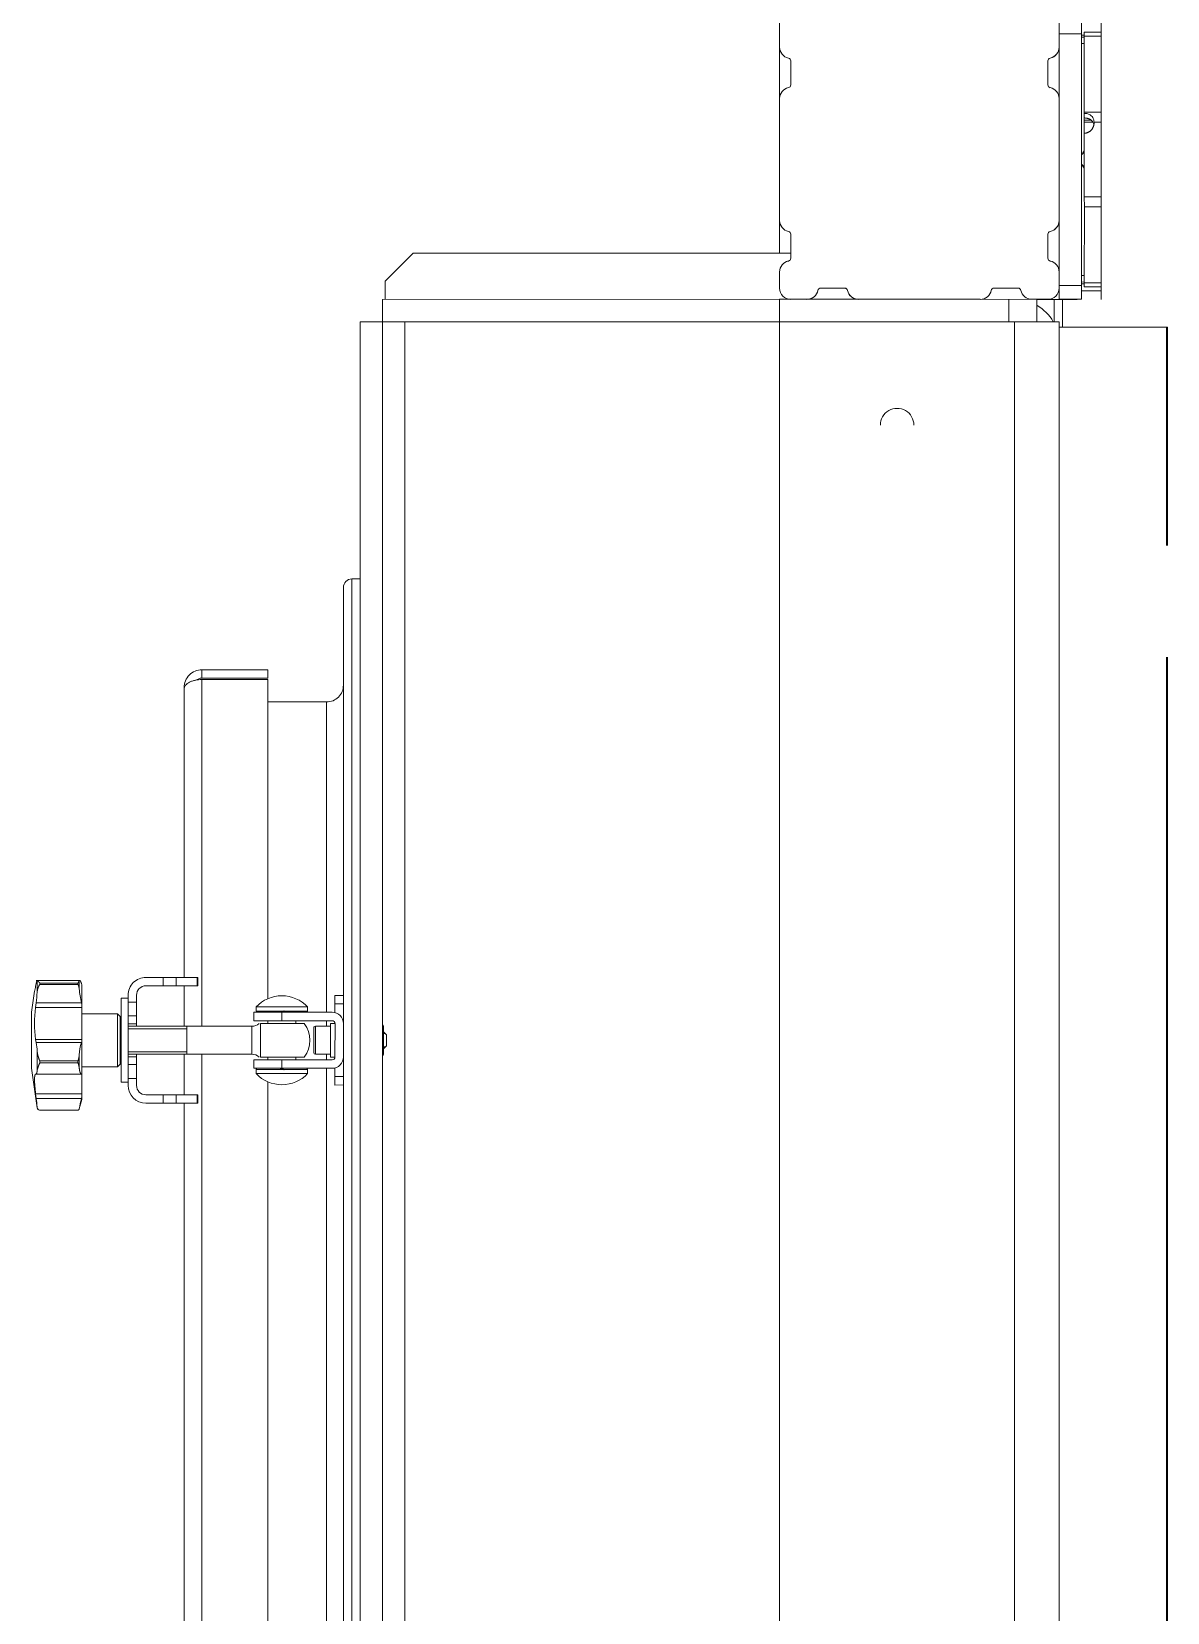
# Model space of a CAD drawing. Header units: millimetres. Extents: x 2179 to 48742, y 3478 to 161002.
# Drawn here: x 32989 to 33395, y 143639 to 144204 of the extents above; entities that cross this region are included whole.
import ezdxf

# ---------------------------------------------------------------- set-up
doc = ezdxf.new("R2010")
doc.units = ezdxf.units.MM
doc.layers.add('0-1', color=7, linetype='Continuous', lineweight=9)
doc.layers.add('2966-1_navrh dispozice stroju-HK_02_dwg-1', color=7, linetype='Continuous', lineweight=9, true_color=0x919191)

# ---------------------------------------------------------------- blocks, each defined once
blk = doc.blocks.new('2966-1_navrh dispozice stroju-HK_02_dwg-876232-1NP _ stroje')
at = {"layer": '0-1'}
for p, q in [((-62789.99, 57571.51), (-62789.47, 57572.36)), ((-62788.87, 57572), (-62789.39, 57571.15)), ((-62787.42, 57569.96), (-62786.9, 57570.82)), ((-62760.97, 57559.31), (-62759.69, 57561.46)), ((-62788.3, 57556.49), (-62780.91, 57552.05)), ((-62763.4, 57556.69), (-62762.78, 57556.32)), ((-62713.52, 57526.71), (-62736.79, 57540.7)), ((-62716.28, 57527.2), (-62715.77, 57528.06)), ((-62711.56, 57524.36), (-62707.95, 57530.36)), ((-62735.16, 57524.55), (-62727.77, 57520.1)), ((-62714.31, 57526.02), (-62713.79, 57526.87)), ((-62713.19, 57526.51), (-62713.71, 57525.66)), ((-62713.11, 57515.96), (-62713.12, 57515.97)), ((-62724.11, 57505.44), (-62728.56, 57498.05)), ((-62715.53, 57496.42), (-62722.39, 57500.54)), ((-61861.95, 57049.17), (-62583.61, 57482.96)), ((-62583.47, 57483.2), (-61861.81, 57049.41)), ((-62828.3, 57473.2), (-62835.69, 57477.64)), ((-62756.06, 57452.3), (-62760.5, 57444.91)), ((-62775.17, 57441.25), (-62782.56, 57445.7)), ((-62768.07, 57432.32), (-62773.03, 57435.3)), ((-62826.86, 57311.22), (-61143.56, 56299.38)), ((-62757.75, 57247.61), (-61960.68, 56768.48)), ((-62666.53, 57122.77), (-62755.34, 57176.15)), ((-62612.19, 57174.13), (-62612.56, 57173.51)), ((-62608.1, 57171.67), (-62608.47, 57171.06)), ((-62628.51, 57161.75), (-62637.79, 57146.32)), ((-62625.94, 57160.21), (-62635.22, 57144.78)), ((-62625.26, 57157.46), (-62626.97, 57158.49)), ((-62631.78, 57148.55), (-62632.64, 57149.06)), ((-62619.57, 57148.68), (-62627.11, 57153.21)), ((-62613.94, 57152.99), (-62623.22, 57137.57)), ((-62611.37, 57151.45), (-62620.65, 57136.02)), ((-62614.97, 57151.28), (-62616.69, 57152.31)), ((-62115.3, 56850.92), (-62612.4, 57149.73)), ((-62620.64, 57141.85), (-62621.5, 57142.37)), ((-62130.3, 56835.43), (-62619.04, 57129.22)), ((-62651.53, 57113.75), (-62663.96, 57121.22)), ((-62665.4, 57118.84), (-62667.81, 57114.82)), ((-62661.05, 57096.14), (-62650.23, 57114.13)), ((-62654.06, 57091.93), (-62643.24, 57109.93)), ((-62630.54, 57101.13), (-62642.96, 57108.6)), ((-62639.68, 57114.07), (-62134, 56810.1)), ((-62667.7, 57103.63), (-62669.82, 57104.91)), ((-62669.24, 57101.06), (-62671.37, 57102.34)), ((-62648.91, 57088.84), (-62666.2, 57099.23)), ((-62152.29, 56813.65), (-62627.96, 57099.58)), ((-62665.7, 57096.01), (-62665.85, 57095.76)), ((-62650.94, 57093.56), (-62652.49, 57090.99)), ((-62629.4, 57097.2), (-62631.81, 57093.19)), ((-62684.85, 57090.22), (-62692.88, 57076.85)), ((-62684.78, 57090.02), (-62682.31, 57088.53)), ((-62652.14, 57087.51), (-62651.98, 57087.77)), ((-62643.74, 57085.73), (-62645.86, 57087.01)), ((-62657.91, 57075), (-62651.37, 57085.88)), ((-62692.67, 57077.21), (-62689.04, 57075.03)), ((-62691.9, 57076.34), (-62691.16, 57075.66)), ((-62662.07, 57076.36), (-62658.06, 57073.95)), ((-62670.92, 57064.13), (-62665.05, 57060.6)), ((-62645.38, 57065.77), (-62652.37, 57054.14))]:
    blk.add_line(p, q, dxfattribs=at)
at = {"layer": '0-1', "flags": 128}
for points in [[(-62794.7, 57574.34), (-62791.1, 57580.34), (-62787.67, 57578.28), (-62782.7, 57575.29), (-62779.34, 57573.27), (-62778.5, 57572.77), (-62771.13, 57568.34), (-62770.29, 57567.83), (-62766.93, 57565.81), (-62729.56, 57543.35), (-62726.2, 57541.33), (-62725.36, 57540.83), (-62717.99, 57536.39), (-62717.15, 57535.89), (-62713.79, 57533.87), (-62708.82, 57530.88), (-62705.39, 57528.82)], [(-62789.15, 57572.17), (-62790.33, 57572.88), (-62787.24, 57578.02)], [(-62713.28, 57525.4), (-62709, 57522.82), (-62713.12, 57515.97), (-62716.55, 57518.03), (-62721.52, 57521.01), (-62737.3, 57530.5), (-62774.66, 57552.96), (-62790.43, 57562.44), (-62795.4, 57565.42), (-62798.83, 57567.48), (-62794.7, 57574.34), (-62790.42, 57571.77)], [(-62762.79, 57563.32), (-62765.88, 57558.18), (-62789.15, 57572.17), (-62786.06, 57577.31)], [(-62794.54, 57564.91), (-62790.42, 57571.77), (-62713.28, 57525.4), (-62717.4, 57518.54)], [(-62765.88, 57558.18), (-62765.5, 57557.95), (-62764.08, 57557.1), (-62763.4, 57556.69), (-62762.11, 57558.83)], [(-62739.89, 57542.56), (-62759.41, 57554.29), (-62762.78, 57556.32), (-62761.19, 57558.96)], [(-62733.7, 57545.84), (-62736.79, 57540.7), (-62739.89, 57542.56), (-62736.8, 57547.7)], [(-62684.75, 57543.75), (-62684.6, 57543.99), (-62617.75, 57503.81)], [(-62704.55, 57510.81), (-62684.75, 57543.75), (-62617.89, 57503.57)], [(-62709.25, 57531.14), (-62712.34, 57526), (-62713.52, 57526.71), (-62710.43, 57531.85)], [(-62709.82, 57521.43), (-62712.49, 57516.99), (-62703.93, 57511.84)], [(-62712.49, 57516.99), (-62714.06, 57514.38), (-62707.21, 57510.26)], [(-62715.18, 57512.54), (-62718.17, 57507.57), (-62722.39, 57500.54), (-62727.65, 57491.8), (-62750.11, 57454.43), (-62759.59, 57438.66), (-62762.58, 57433.69), (-62764.64, 57430.26), (-62757.78, 57426.14), (-62830.94, 57304.43), (-62835.06, 57297.58), (-61151.77, 56285.74), (-61147.64, 56292.59), (-61074.49, 56414.3)], [(-62714.46, 57498.2), (-61031.17, 56486.36), (-61074.49, 56414.3), (-62757.78, 57426.14), (-62714.46, 57498.2), (-62706.26, 57511.84), (-61022.97, 56500)], [(-62714.06, 57514.38), (-62717.24, 57509.11), (-62710.38, 57504.99)], [(-62850.34, 57481.78), (-62846.92, 57479.72), (-62841.95, 57476.73), (-62826.17, 57467.25)], [(-62826.17, 57467.24), (-62788.81, 57444.79), (-62778.78, 57438.76)], [(-62776.72, 57442.19), (-62846.27, 57326.48), (-62842.85, 57312.76), (-62837.28, 57309.41)], [(-62764.64, 57430.26), (-62837.79, 57308.55), (-62830.94, 57304.43), (-61147.64, 56292.59), (-61140.79, 56288.47)], [(-61972.05, 56771.81), (-61964.79, 56767.45), (-62756.73, 57243.49), (-62749.47, 57239.13)], [(-62629.54, 57160.04), (-62724.68, 57217.22), (-62735.5, 57199.23), (-62724.68, 57217.22)], [(-62644.54, 57144.55), (-62742.36, 57203.35), (-62754.52, 57183.1), (-62648.25, 57119.22)], [(-62605.94, 57169.18), (-62606.23, 57169.71), (-62606.8, 57170.05), (-62610.52, 57172.28), (-62614.23, 57174.52), (-62614.8, 57174.86), (-62615.4, 57174.87)], [(-62607.89, 57170.82), (-62613.03, 57173.92), (-62613.09, 57173.83)], [(-62613.03, 57173.92), (-62611.66, 57174.26), (-62608.23, 57172.2), (-62607.89, 57170.82)], [(-62630.57, 57164.15), (-62633.14, 57165.7), (-62631.6, 57168.27)], [(-62629.02, 57166.73), (-62630.57, 57164.15), (-62627.89, 57162.54)], [(-62615.97, 57153.51), (-62618.75, 57148.88), (-62627.32, 57154.03), (-62624.54, 57158.66)], [(-62619.95, 57144.94), (-62628.02, 57131.52), (-62638.31, 57137.7), (-62630.24, 57151.12)], [(-62610.97, 57152.37), (-62608.29, 57150.76), (-62606.74, 57153.33)], [(-62604.17, 57151.79), (-62605.71, 57149.21), (-62608.29, 57150.76)], [(-62653.27, 57091.46), (-62642.45, 57109.46), (-62651.02, 57114.61), (-62642.45, 57109.46), (-62630.46, 57129.41), (-62639.03, 57134.56), (-62651.02, 57114.61), (-62661.84, 57096.61)], [(-62673.55, 57111.09), (-62670.38, 57116.37), (-62667.97, 57120.38), (-62664.12, 57126.78), (-62663.96, 57127.05), (-62661.39, 57125.51), (-62661.55, 57125.23)], [(-62667.97, 57120.38), (-62665.4, 57118.84), (-62661.55, 57125.23), (-62664.12, 57126.78)], [(-62670.98, 57109.55), (-62667.81, 57114.82), (-62670.38, 57116.37)], [(-62663.48, 57101.09), (-62667.7, 57103.63), (-62669.24, 57101.06), (-62665.02, 57098.52), (-62663.48, 57101.09), (-62661.07, 57099.65)], [(-62634.38, 57094.73), (-62631.97, 57098.74), (-62629.4, 57097.2), (-62625.55, 57103.6), (-62628.12, 57105.14), (-62631.97, 57098.74)], [(-62628.12, 57105.14), (-62627.96, 57105.41), (-62625.39, 57103.87), (-62625.55, 57103.6)], [(-62644.7, 57086.31), (-62645.98, 57084.16), (-62671.7, 57099.62), (-62670.41, 57101.76)], [(-62662.62, 57097.08), (-62661.07, 57099.65), (-62660.29, 57099.18)], [(-62674.2, 57084.79), (-62667.65, 57095.67), (-62666.28, 57096.01), (-62651.71, 57087.25), (-62651.37, 57085.88), (-62667.65, 57095.67)], [(-62651.72, 57094.03), (-62650.94, 57093.56), (-62648.54, 57092.12)], [(-62642.19, 57088.3), (-62644.32, 57089.58), (-62645.86, 57087.01), (-62650.08, 57089.54), (-62648.54, 57092.12), (-62644.32, 57089.58)], [(-62634.98, 57087.91), (-62631.81, 57093.19), (-62634.38, 57094.73), (-62637.55, 57089.46)], [(-62676.1, 57085.93), (-62684.63, 57071.74), (-62685.97, 57072.77), (-62677.63, 57086.64), (-62676.87, 57086.39)], [(-62683.57, 57090.21), (-62683.08, 57090.13), (-62681.46, 57089.15)], [(-62679.67, 57088.08), (-62676.87, 57086.39), (-62676.1, 57085.93), (-62666.25, 57080.01), (-62665.76, 57079.72), (-62661.96, 57077.43)], [(-62665.76, 57079.72), (-62665.43, 57079.31), (-62673.76, 57065.44), (-62674.78, 57065.82), (-62666.25, 57080.01)], [(-62659.07, 57075.69), (-62655.71, 57073.68), (-62655.69, 57073.66), (-62649.6, 57070), (-62648.85, 57069.55), (-62648.12, 57069.11)], [(-62653.85, 57053.87), (-62653.61, 57053.73), (-62666.76, 57059.31), (-62683.9, 57069.62), (-62689.82, 57074.42)], [(-62648.85, 57069.55), (-62648.28, 57069), (-62656.62, 57055.13), (-62658.13, 57055.81), (-62649.6, 57070)], [(-62647.89, 57068.9), (-62645.55, 57066.43), (-62645.44, 57066.37)]]:
    blk.add_lwpolyline(points, dxfattribs=at)
for points in [[(-62756.21, 57250.18), (-62757.75, 57247.61)], [(-62757.52, 57184.91), (-62754.95, 57183.36), (-62742.78, 57203.6), (-62745.36, 57205.15)], [(-62625.39, 57159.18), (-62624.57, 57160.55), (-62614.29, 57154.37), (-62615.11, 57152.99)], [(-62642.89, 57138.63), (-62633.39, 57154.44), (-62634.69, 57155.22), (-62644.19, 57139.42)], [(-62640.37, 57136.21), (-62635.22, 57144.78), (-62637.79, 57146.32), (-62642.94, 57137.75)], [(-62615.55, 57143.71), (-62625.05, 57127.91), (-62623.74, 57127.12), (-62614.24, 57142.93)], [(-62636.94, 57139.98), (-62637.79, 57140.49)], [(-62625.8, 57127.45), (-62628.37, 57129), (-62623.22, 57137.57), (-62620.65, 57136.02)], [(-62625.79, 57133.28), (-62626.65, 57133.8)], [(-62690.92, 57077.31), (-62683.93, 57088.94), (-62684.34, 57089.19), (-62691.33, 57077.56)], [(-62666.84, 57062.84), (-62659.85, 57074.47), (-62660.52, 57074.86), (-62667.5, 57063.24)], [(-62664.16, 57059.66), (-62655.71, 57073.68), (-62655.69, 57073.66), (-62664.22, 57059.47)]]:
    blk.add_lwpolyline(points, close=True, dxfattribs=at)
at = {"layer": '0-1'}
for centre, radius, start, end in [((-62792.49, 57559.01), 4, 340.5266, 58.9896), ((-62792.5, 57559.01), 4, 340.5266, 58.9896), ((-62787.78, 57557.35), 1, 160.5266, 238.9896), ((-62761.38, 57556.9), 2.07, 84.7538, 110.7034), ((-62780.39, 57552.9), 1, 238.9896, 317.4527), ((-62776.71, 57549.52), 4, 58.9896, 137.4527), ((-62748.76, 57553.72), 6, 205.4323, 218.141), ((-62750.56, 57550.72), 3, 178.9896, 205.4323), ((-62750.56, 57550.72), 3, 272.547, 298.9896), ((-62748.76, 57553.72), 6, 259.8383, 272.547), ((-62739.36, 57527.07), 4, 340.5266, 58.9896), ((-62739.35, 57527.07), 4, 340.5266, 58.9896), ((-62734.64, 57525.4), 1, 160.5266, 238.9896), ((-62734.63, 57525.4), 1, 160.5266, 238.9896), ((-62723.57, 57517.58), 4, 58.9896, 137.4527), ((-62715.29, 57524.72), 6.38, 325.6693, 328.9896), ((-62727.26, 57520.97), 1, 238.9896, 317.4527), ((-62727.25, 57520.96), 1, 238.9896, 317.4527), ((-62718.61, 57514.6), 4, 328.9896, 58.9896), ((-62707.67, 57494.12), 15.92, 88.8235, 119.1557), ((-62723.26, 57504.91), 1, 70.5266, 148.9896), ((-62723.26, 57504.92), 1, 70.5266, 148.9896), ((-62721.59, 57509.63), 4, 250.5266, 260.1196), ((-62721.59, 57509.64), 4, 250.5266, 328.9896), ((-62727.7, 57497.53), 1, 148.9896, 227.4527), ((-62731.07, 57493.86), 4, 328.9896, 47.4527), ((-62731.08, 57493.85), 4, 328.9896, 47.4527), ((-62839.89, 57480.16), 4, 238.9896, 317.4527), ((-62839.88, 57480.16), 4, 238.9896, 317.4527), ((-62836.21, 57476.78), 1, 58.9896, 137.4527), ((-62836.2, 57476.78), 1, 58.9896, 137.4527), ((-62828.82, 57472.34), 1, 340.5266, 58.9896), ((-62824.11, 57470.67), 4, 160.5266, 238.9896), ((-62753.53, 57456.5), 4, 250.5266, 328.9896), ((-62753.54, 57456.49), 4, 250.5266, 328.9896), ((-62755.2, 57451.78), 1, 70.5266, 148.9896), ((-62755.2, 57451.77), 1, 70.5266, 148.9896), ((-62704.41, 57443.11), 6, 58.9896, 238.9896), ((-62786.75, 57448.22), 4, 238.9896, 317.4527), ((-62786.75, 57448.21), 4, 238.9896, 317.4527), ((-62783.07, 57444.84), 1, 58.9896, 137.4527), ((-62783.06, 57444.83), 1, 58.9896, 137.4527), ((-62759.64, 57444.39), 1, 148.9896, 227.4527), ((-62763.02, 57440.71), 4, 328.9896, 47.4527), ((-62763.02, 57440.72), 4, 328.9896, 47.4527), ((-62775.69, 57440.4), 1, 340.5266, 58.9896), ((-62775.68, 57440.4), 1, 340.5266, 58.9896), ((-62770.98, 57438.74), 4, 160.5266, 238.9896), ((-62770.97, 57438.73), 4, 160.5266, 238.9896), ((-62766, 57435.75), 4, 238.9896, 328.9896), ((-62755.18, 57246.06), 3, 148.9896, 238.9896), ((-62755.18, 57246.06), 3, 148.9896, 238.9896), ((-62729.82, 57220.32), 6, 328.9896, 58.9896), ((-62729.82, 57220.32), 6, 328.9896, 58.9896), ((-62752.06, 57181.62), 6.38, 148.9896, 238.9896), ((-62752.06, 57181.62), 3.38, 148.9896, 187.7148), ((-62625.09, 57159.69), 4, 58.9896, 148.9896), ((-62625.09, 57159.69), 1, 58.9896, 148.9896), ((-62631.97, 57142.83), 12.69, 102.3976, 195.5817), ((-62633.6, 57154.09), 0.406, 328.9896, 58.9896), ((-62626.81, 57153.72), 0.6, 148.9896, 238.9896), ((-62614.8, 57153.51), 1, 328.9896, 58.9896), ((-62614.8, 57153.51), 4, 328.9896, 58.9896), ((-62629.22, 57141.17), 10, 22.1197, 95.8595), ((-62619.26, 57149.19), 0.6, 238.9896, 328.9896), ((-62615.76, 57143.37), 0.406, 58.9896, 148.9896), ((-62626.47, 57139.52), 12.69, 328.9896, 15.5817), ((-62642.68, 57138.98), 0.406, 238.9896, 328.9896), ((-62642.46, 57136.62), 4, 328.9896, 10.3836), ((-62627.03, 57127.34), 4, 107.5556, 148.9896), ((-62626.47, 57139.52), 12.69, 282.3976, 328.9896), ((-62624.84, 57128.26), 0.406, 148.9896, 238.9896), ((-62668.08, 57107.81), 6.38, 148.9896, 238.9896), ((-62668.08, 57107.81), 3.38, 148.9896, 238.9896), ((-62664.95, 57124.86), 40.27, 244.4697, 251.6537), ((-62676.66, 57095.11), 7.65, 231.1614, 246.8179), ((-62640.45, 57091.2), 6.38, 238.9896, 328.9896), ((-62640.45, 57091.2), 3.38, 238.9896, 328.9896), ((-62733.9, 57028.17), 63.89, 46.2915, 48.0131), ((-62731.54, 57013.85), 74.49, 52.2796, 55.2115), ((-62651.98, 57091.25), 17.98, 221.5981, 235.8772), ((-62649.67, 57094.6), 21.11, 234.4077, 243.5716), ((-62658.92, 57103.36), 40.76, 230.8798, 247.0994), ((-62550.91, 57169.73), 140.1, 225.9696, 227.5027), ((-62683.47, 57040.5), 26.76, 62.0118, 68.7276), ((-62645.8, 57066.02), 0.5, 328.9896, 43.9896), ((-62757.27, 56830), 246.6, 65.2036, 65.9112), ((-62653.22, 57054.65), 1, 246.9896, 328.9896)]:
    blk.add_arc(centre, radius, start, end, dxfattribs=at)
for points, knots in [([(-62760.97, 57559.31), (-62761.49, 57559.6), (-62762.37, 57559.85), (-62763.53, 57559.65), (-62764.59, 57559.13), (-62765.19, 57558.46), (-62765.5, 57557.95)], [0, 0, 0, 0, 0.335647, 0.49964, 0.66379, 1, 1, 1, 1]), ([(-62762.11, 57558.83), (-62762.24, 57558.78), (-62762.43, 57558.69), (-62762.67, 57558.55), (-62762.85, 57558.44), (-62763.01, 57558.31), (-62763.17, 57558.19), (-62763.31, 57558.05), (-62763.45, 57557.92), (-62763.58, 57557.77), (-62763.7, 57557.63), (-62763.88, 57557.41), (-62764, 57557.23), (-62764.08, 57557.1)], [0, 0, 0, 0, 0.155066, 0.235539, 0.314286, 0.391373, 0.466901, 0.541005, 0.61384, 0.685579, 0.756409, 0.826524, 1, 1, 1, 1]), ([(-62760.18, 57558.74), (-62760.35, 57558.8), (-62760.68, 57558.89), (-62761.02, 57558.94), (-62761.19, 57558.96)], [0, 0, 0, 0, 0.499966, 1, 1, 1, 1]), ([(-62759.41, 57554.29), (-62759.32, 57554.44), (-62759.2, 57554.68), (-62759.08, 57555.01), (-62759.02, 57555.27), (-62758.97, 57555.53), (-62758.94, 57555.79), (-62758.94, 57556.05), (-62758.95, 57556.31), (-62758.98, 57556.56), (-62759.03, 57556.81), (-62759.1, 57557.06), (-62759.19, 57557.3), (-62759.29, 57557.53), (-62759.4, 57557.76), (-62759.53, 57557.97), (-62759.67, 57558.18), (-62759.83, 57558.37), (-62759.99, 57558.56), (-62760.17, 57558.73), (-62760.35, 57558.89), (-62760.61, 57559.1), (-62760.83, 57559.23), (-62760.97, 57559.31)], [0, 0, 0, 0, 0.090046, 0.134992, 0.179847, 0.224582, 0.26917, 0.313587, 0.357812, 0.401826, 0.445615, 0.48917, 0.532485, 0.575561, 0.618403, 0.66102, 0.703428, 0.745645, 0.787694, 0.8296, 0.871393, 0.913102, 1, 1, 1, 1]), ([(-62755.34, 57176.15), (-62755.48, 57176.47), (-62755.85, 57176.99), (-62756.01, 57177.93), (-62756.02, 57178.89), (-62755.85, 57179.94), (-62755.43, 57181.39), (-62754.92, 57182.44), (-62754.52, 57183.1)], [0, 0, 0, 0, 0.140711, 0.253717, 0.384044, 0.529309, 0.684311, 1, 1, 1, 1]), ([(-62637.88, 57147.27), (-62637.87, 57147.27), (-62637.86, 57147.26), (-62637.85, 57147.24), (-62637.84, 57147.22), (-62637.83, 57147.2), (-62637.83, 57147.17), (-62637.83, 57147.15), (-62637.83, 57147.12), (-62637.83, 57147.09), (-62637.83, 57147.06), (-62637.84, 57147.02), (-62637.85, 57146.99), (-62637.86, 57146.95), (-62637.87, 57146.91), (-62637.88, 57146.87), (-62637.9, 57146.83), (-62637.91, 57146.78), (-62637.93, 57146.74), (-62637.95, 57146.7), (-62637.98, 57146.65), (-62638, 57146.6), (-62638.02, 57146.56), (-62638.05, 57146.51), (-62638.08, 57146.47), (-62638.11, 57146.42), (-62638.13, 57146.38), (-62638.16, 57146.34), (-62638.19, 57146.3), (-62638.22, 57146.26), (-62638.25, 57146.22), (-62638.28, 57146.19), (-62638.31, 57146.15), (-62638.34, 57146.12), (-62638.37, 57146.09), (-62638.4, 57146.06), (-62638.43, 57146.04), (-62638.46, 57146.02), (-62638.48, 57146), (-62638.51, 57145.99), (-62638.53, 57145.97), (-62638.56, 57145.96), (-62638.58, 57145.95), (-62638.6, 57145.95), (-62638.62, 57145.95), (-62638.64, 57145.95), (-62638.66, 57145.96), (-62638.67, 57145.96)], [0, 0, 0, 0, 0.020291, 0.030988, 0.042514, 0.05515, 0.069006, 0.084109, 0.100479, 0.118151, 0.137149, 0.157491, 0.179177, 0.202178, 0.226431, 0.25185, 0.278343, 0.305812, 0.334157, 0.36326, 0.392992, 0.423215, 0.453789, 0.484573, 0.515427, 0.546211, 0.576785, 0.607007, 0.63674, 0.665843, 0.694187, 0.721657, 0.74815, 0.773569, 0.797822, 0.820822, 0.842508, 0.86285, 0.881848, 0.899519, 0.91589, 0.930993, 0.944849, 0.957486, 0.969012, 0.97971, 1, 1, 1, 1]), ([(-62620.55, 57135.07), (-62620.56, 57135.08), (-62620.57, 57135.09), (-62620.59, 57135.11), (-62620.6, 57135.13), (-62620.6, 57135.15), (-62620.61, 57135.17), (-62620.61, 57135.2), (-62620.61, 57135.23), (-62620.61, 57135.26), (-62620.6, 57135.29), (-62620.6, 57135.32), (-62620.59, 57135.36), (-62620.58, 57135.4), (-62620.57, 57135.44), (-62620.55, 57135.48), (-62620.54, 57135.52), (-62620.52, 57135.56), (-62620.5, 57135.61), (-62620.48, 57135.65), (-62620.46, 57135.7), (-62620.43, 57135.74), (-62620.41, 57135.79), (-62620.38, 57135.83), (-62620.36, 57135.88), (-62620.33, 57135.92), (-62620.3, 57135.96), (-62620.27, 57136.01), (-62620.24, 57136.05), (-62620.21, 57136.09), (-62620.18, 57136.12), (-62620.15, 57136.16), (-62620.12, 57136.19), (-62620.09, 57136.23), (-62620.06, 57136.25), (-62620.03, 57136.28), (-62620.01, 57136.3), (-62619.98, 57136.33), (-62619.95, 57136.34), (-62619.93, 57136.36), (-62619.9, 57136.37), (-62619.88, 57136.38), (-62619.86, 57136.39), (-62619.83, 57136.4), (-62619.81, 57136.4), (-62619.79, 57136.39), (-62619.77, 57136.39), (-62619.76, 57136.38)], [0, 0, 0, 0, 0.020291, 0.030988, 0.042514, 0.05515, 0.069006, 0.084109, 0.100479, 0.118151, 0.137149, 0.157491, 0.179177, 0.202178, 0.226431, 0.25185, 0.278343, 0.305812, 0.334157, 0.36326, 0.392992, 0.423215, 0.453789, 0.484573, 0.515427, 0.546211, 0.576785, 0.607007, 0.63674, 0.665843, 0.694187, 0.721657, 0.74815, 0.773569, 0.797822, 0.820822, 0.842508, 0.86285, 0.881848, 0.899519, 0.91589, 0.930993, 0.944849, 0.957486, 0.969012, 0.97971, 1, 1, 1, 1]), ([(-62683.57, 57090.21), (-62683.6, 57090.22), (-62683.65, 57090.23), (-62683.72, 57090.24), (-62683.77, 57090.25), (-62683.82, 57090.25), (-62683.87, 57090.26), (-62683.92, 57090.27), (-62683.96, 57090.27), (-62684.01, 57090.28), (-62684.05, 57090.29), (-62684.09, 57090.29), (-62684.13, 57090.29), (-62684.17, 57090.3), (-62684.21, 57090.3), (-62684.25, 57090.31), (-62684.29, 57090.31), (-62684.33, 57090.31), (-62684.36, 57090.31), (-62684.39, 57090.31), (-62684.43, 57090.32), (-62684.46, 57090.32), (-62684.49, 57090.32), (-62684.52, 57090.32), (-62684.55, 57090.31), (-62684.57, 57090.31), (-62684.6, 57090.31), (-62684.62, 57090.31), (-62684.65, 57090.31), (-62684.67, 57090.3), (-62684.69, 57090.3), (-62684.71, 57090.29), (-62684.73, 57090.29), (-62684.75, 57090.29), (-62684.76, 57090.28), (-62684.78, 57090.27), (-62684.79, 57090.27), (-62684.8, 57090.26), (-62684.82, 57090.25), (-62684.83, 57090.24), (-62684.83, 57090.24), (-62684.84, 57090.23), (-62684.85, 57090.22), (-62684.85, 57090.21), (-62684.86, 57090.2), (-62684.86, 57090.19), (-62684.86, 57090.17), (-62684.86, 57090.16), (-62684.86, 57090.15), (-62684.85, 57090.14), (-62684.85, 57090.12), (-62684.84, 57090.11), (-62684.84, 57090.09), (-62684.83, 57090.08), (-62684.82, 57090.06), (-62684.81, 57090.04), (-62684.79, 57090.03), (-62684.78, 57090.02)], [0, 0, 0, 0, 0.06963, 0.103443, 0.136508, 0.168825, 0.200399, 0.231231, 0.261324, 0.29068, 0.319302, 0.347194, 0.374357, 0.400796, 0.426512, 0.451507, 0.475779, 0.499326, 0.522148, 0.544244, 0.565615, 0.58626, 0.606173, 0.625344, 0.643764, 0.661424, 0.678319, 0.694443, 0.709794, 0.724383, 0.738228, 0.75135, 0.763766, 0.775493, 0.786555, 0.796978, 0.806795, 0.816047, 0.824783, 0.83306, 0.840948, 0.848529, 0.855893, 0.863137, 0.87036, 0.877664, 0.88515, 0.892915, 0.901046, 0.909621, 0.918704, 0.928352, 0.938612, 0.949522, 0.961117, 0.973422, 1, 1, 1, 1]), ([(-62684.78, 57090.02), (-62684.77, 57090), (-62684.76, 57089.98), (-62684.74, 57089.96), (-62684.72, 57089.93), (-62684.71, 57089.91), (-62684.69, 57089.88), (-62684.67, 57089.85), (-62684.65, 57089.82), (-62684.64, 57089.79), (-62684.62, 57089.76), (-62684.6, 57089.72), (-62684.58, 57089.69), (-62684.55, 57089.65), (-62684.53, 57089.61), (-62684.51, 57089.57), (-62684.48, 57089.53), (-62684.46, 57089.49), (-62684.44, 57089.45), (-62684.41, 57089.41), (-62684.39, 57089.36), (-62684.35, 57089.29), (-62684.32, 57089.23), (-62684.34, 57089.19)], [0, 0, 0, 0, 0.051485, 0.079634, 0.109567, 0.141259, 0.174681, 0.209802, 0.246586, 0.284999, 0.325003, 0.366561, 0.409632, 0.454186, 0.500208, 0.547693, 0.596639, 0.647044, 0.69894, 0.752423, 0.807702, 0.865853, 1, 1, 1, 1]), ([(-62683.93, 57088.94), (-62683.91, 57088.96), (-62683.87, 57088.97), (-62683.82, 57088.97), (-62683.79, 57088.97), (-62683.75, 57088.97), (-62683.72, 57088.96), (-62683.69, 57088.96), (-62683.65, 57088.95), (-62683.62, 57088.95), (-62683.58, 57088.94), (-62683.55, 57088.94), (-62683.51, 57088.93), (-62683.48, 57088.92), (-62683.44, 57088.91), (-62683.41, 57088.91), (-62683.37, 57088.9), (-62683.34, 57088.89), (-62683.3, 57088.88), (-62683.27, 57088.87), (-62683.23, 57088.86), (-62683.2, 57088.85), (-62683.16, 57088.84), (-62683.12, 57088.83), (-62683.09, 57088.82), (-62683.05, 57088.81), (-62683.02, 57088.8), (-62682.98, 57088.79), (-62682.94, 57088.78), (-62682.91, 57088.77), (-62682.87, 57088.76), (-62682.83, 57088.74), (-62682.8, 57088.73), (-62682.76, 57088.72), (-62682.72, 57088.7), (-62682.68, 57088.69), (-62682.65, 57088.68), (-62682.61, 57088.66), (-62682.57, 57088.65), (-62682.53, 57088.63), (-62682.5, 57088.61), (-62682.46, 57088.6), (-62682.42, 57088.58), (-62682.37, 57088.56), (-62682.33, 57088.54), (-62682.31, 57088.53)], [0, 0, 0, 0, 0.045999, 0.066756, 0.08712, 0.107383, 0.127634, 0.147923, 0.168283, 0.188732, 0.209285, 0.22995, 0.25073, 0.271624, 0.292628, 0.313741, 0.334963, 0.356294, 0.377733, 0.399279, 0.420933, 0.442692, 0.464557, 0.486528, 0.508609, 0.530801, 0.553106, 0.575525, 0.598058, 0.620706, 0.643471, 0.666355, 0.689357, 0.71248, 0.735726, 0.759096, 0.782591, 0.806214, 0.829967, 0.853851, 0.877869, 0.902024, 0.926316, 0.95075, 1, 1, 1, 1]), ([(-62691.33, 57077.56), (-62691.36, 57077.51), (-62691.44, 57077.49), (-62691.53, 57077.47), (-62691.59, 57077.46), (-62691.65, 57077.45), (-62691.71, 57077.45), (-62691.76, 57077.44), (-62691.82, 57077.43), (-62691.87, 57077.42), (-62691.92, 57077.42), (-62691.97, 57077.41), (-62692.02, 57077.4), (-62692.07, 57077.39), (-62692.11, 57077.38), (-62692.16, 57077.37), (-62692.2, 57077.36), (-62692.24, 57077.36), (-62692.28, 57077.35), (-62692.32, 57077.34), (-62692.35, 57077.33), (-62692.39, 57077.32), (-62692.42, 57077.31), (-62692.45, 57077.3), (-62692.48, 57077.29), (-62692.51, 57077.28), (-62692.53, 57077.27), (-62692.56, 57077.26), (-62692.58, 57077.26), (-62692.6, 57077.25), (-62692.61, 57077.24), (-62692.63, 57077.23), (-62692.64, 57077.23), (-62692.65, 57077.22), (-62692.66, 57077.21), (-62692.67, 57077.21)], [0, 0, 0, 0, 0.110856, 0.157797, 0.202373, 0.245393, 0.287115, 0.327647, 0.36707, 0.405453, 0.44284, 0.47924, 0.514632, 0.548995, 0.582307, 0.614546, 0.645691, 0.675719, 0.704608, 0.732332, 0.75887, 0.784204, 0.808317, 0.831191, 0.85281, 0.873156, 0.892213, 0.909963, 0.926372, 0.941394, 0.954972, 0.967053, 0.977582, 0.986513, 1, 1, 1, 1]), ([(-62692.67, 57077.21), (-62692.67, 57077.2), (-62692.67, 57077.2), (-62692.67, 57077.19), (-62692.67, 57077.19), (-62692.67, 57077.18), (-62692.67, 57077.17), (-62692.67, 57077.17), (-62692.67, 57077.16), (-62692.67, 57077.15), (-62692.66, 57077.14), (-62692.66, 57077.13), (-62692.65, 57077.12), (-62692.65, 57077.11), (-62692.64, 57077.1), (-62692.63, 57077.08), (-62692.62, 57077.07), (-62692.61, 57077.06), (-62692.6, 57077.04), (-62692.59, 57077.03), (-62692.58, 57077.01), (-62692.56, 57077), (-62692.55, 57076.98), (-62692.54, 57076.97), (-62692.52, 57076.95), (-62692.51, 57076.93), (-62692.49, 57076.91), (-62692.47, 57076.89), (-62692.45, 57076.87), (-62692.43, 57076.85), (-62692.41, 57076.83), (-62692.39, 57076.81), (-62692.37, 57076.79), (-62692.35, 57076.77), (-62692.33, 57076.75), (-62692.31, 57076.72), (-62692.28, 57076.7), (-62692.26, 57076.67), (-62692.23, 57076.65), (-62692.21, 57076.62), (-62692.18, 57076.6), (-62692.15, 57076.57), (-62692.12, 57076.54), (-62692.09, 57076.52), (-62692.06, 57076.49), (-62692.03, 57076.46), (-62692, 57076.43), (-62691.96, 57076.39), (-62691.93, 57076.36), (-62691.9, 57076.34)], [0, 0, 0, 0, 0.008682, 0.01327, 0.018198, 0.023577, 0.029497, 0.036022, 0.043203, 0.051078, 0.059676, 0.069018, 0.079125, 0.090015, 0.101702, 0.114191, 0.127483, 0.141574, 0.156461, 0.172141, 0.188607, 0.205855, 0.22388, 0.242674, 0.262232, 0.282551, 0.303634, 0.325481, 0.348095, 0.371477, 0.395628, 0.420548, 0.44624, 0.472703, 0.499938, 0.527946, 0.556727, 0.586295, 0.616661, 0.647829, 0.67979, 0.712524, 0.746016, 0.780247, 0.815201, 0.850861, 0.887209, 0.924227, 1, 1, 1, 1]), ([(-62689.04, 57075.03), (-62689.09, 57075.06), (-62689.16, 57075.11), (-62689.26, 57075.18), (-62689.33, 57075.24), (-62689.39, 57075.29), (-62689.46, 57075.35), (-62689.52, 57075.41), (-62689.59, 57075.46), (-62689.65, 57075.52), (-62689.71, 57075.58), (-62689.77, 57075.64), (-62689.83, 57075.7), (-62689.89, 57075.76), (-62689.95, 57075.82), (-62690, 57075.88), (-62690.06, 57075.94), (-62690.11, 57076), (-62690.16, 57076.06), (-62690.21, 57076.12), (-62690.26, 57076.18), (-62690.31, 57076.24), (-62690.36, 57076.3), (-62690.41, 57076.36), (-62690.45, 57076.42), (-62690.5, 57076.48), (-62690.54, 57076.55), (-62690.59, 57076.61), (-62690.63, 57076.67), (-62690.67, 57076.73), (-62690.71, 57076.79), (-62690.74, 57076.85), (-62690.78, 57076.91), (-62690.82, 57076.97), (-62690.85, 57077.03), (-62690.88, 57077.1), (-62690.92, 57077.19), (-62690.94, 57077.26), (-62690.92, 57077.31)], [0, 0, 0, 0, 0.059423, 0.088832, 0.118023, 0.147002, 0.175777, 0.204351, 0.232731, 0.26092, 0.288923, 0.316741, 0.344377, 0.371833, 0.39911, 0.426209, 0.45313, 0.479872, 0.506434, 0.532809, 0.558982, 0.584941, 0.610678, 0.636192, 0.661483, 0.686549, 0.71139, 0.736004, 0.760392, 0.784552, 0.808486, 0.832204, 0.855723, 0.879066, 0.902281, 0.92547, 0.948953, 1, 1, 1, 1]), ([(-62662.07, 57076.36), (-62662.03, 57076.34), (-62661.98, 57076.3), (-62661.91, 57076.25), (-62661.86, 57076.21), (-62661.81, 57076.17), (-62661.76, 57076.13), (-62661.71, 57076.09), (-62661.66, 57076.05), (-62661.61, 57076.01), (-62661.56, 57075.96), (-62661.51, 57075.92), (-62661.46, 57075.88), (-62661.42, 57075.84), (-62661.37, 57075.79), (-62661.32, 57075.75), (-62661.27, 57075.71), (-62661.23, 57075.66), (-62661.18, 57075.62), (-62661.13, 57075.58), (-62661.08, 57075.53), (-62661.04, 57075.49), (-62660.99, 57075.44), (-62660.95, 57075.4), (-62660.9, 57075.35), (-62660.86, 57075.31), (-62660.81, 57075.26), (-62660.77, 57075.22), (-62660.72, 57075.17), (-62660.68, 57075.12), (-62660.64, 57075.08), (-62660.6, 57075.03), (-62660.55, 57074.96), (-62660.5, 57074.91), (-62660.52, 57074.86)], [0, 0, 0, 0, 0.059122, 0.088674, 0.118222, 0.147768, 0.177312, 0.206855, 0.2364, 0.265945, 0.295492, 0.32504, 0.354591, 0.384143, 0.413696, 0.443251, 0.472805, 0.502356, 0.531893, 0.561407, 0.590893, 0.620347, 0.649768, 0.679153, 0.708501, 0.737809, 0.767076, 0.796297, 0.825469, 0.854592, 0.883669, 0.912727, 0.942652, 1, 1, 1, 1]), ([(-62659.85, 57074.47), (-62659.82, 57074.49), (-62659.76, 57074.49), (-62659.7, 57074.48), (-62659.64, 57074.47), (-62659.59, 57074.46), (-62659.54, 57074.44), (-62659.49, 57074.43), (-62659.44, 57074.42), (-62659.39, 57074.41), (-62659.34, 57074.39), (-62659.29, 57074.38), (-62659.25, 57074.37), (-62659.2, 57074.35), (-62659.15, 57074.34), (-62659.1, 57074.32), (-62659.05, 57074.31), (-62659.01, 57074.3), (-62658.96, 57074.28), (-62658.91, 57074.27), (-62658.87, 57074.25), (-62658.82, 57074.24), (-62658.78, 57074.22), (-62658.73, 57074.21), (-62658.69, 57074.2), (-62658.64, 57074.18), (-62658.6, 57074.17), (-62658.55, 57074.15), (-62658.51, 57074.14), (-62658.47, 57074.12), (-62658.43, 57074.1), (-62658.38, 57074.09), (-62658.34, 57074.07), (-62658.3, 57074.06), (-62658.26, 57074.04), (-62658.22, 57074.02), (-62658.18, 57074.01), (-62658.13, 57073.98), (-62658.09, 57073.96), (-62658.06, 57073.95)], [0, 0, 0, 0, 0.056555, 0.084628, 0.112524, 0.140276, 0.167889, 0.195374, 0.222742, 0.249998, 0.277138, 0.304155, 0.331037, 0.357781, 0.384384, 0.410841, 0.43715, 0.463308, 0.489311, 0.515157, 0.540846, 0.566381, 0.591766, 0.617, 0.642081, 0.667011, 0.691787, 0.716409, 0.740878, 0.765192, 0.789353, 0.813359, 0.837213, 0.860913, 0.88446, 0.907857, 0.931102, 0.954199, 1, 1, 1, 1]), ([(-62658.06, 57073.95), (-62657.96, 57073.91), (-62657.81, 57073.84), (-62657.61, 57073.76), (-62657.47, 57073.7), (-62657.34, 57073.65), (-62657.21, 57073.6), (-62657.08, 57073.56), (-62656.96, 57073.52), (-62656.85, 57073.48), (-62656.73, 57073.45), (-62656.63, 57073.43), (-62656.53, 57073.41), (-62656.44, 57073.4), (-62656.35, 57073.39), (-62656.27, 57073.38), (-62656.19, 57073.38), (-62656.12, 57073.39), (-62656.05, 57073.4), (-62655.99, 57073.42), (-62655.94, 57073.44), (-62655.88, 57073.47), (-62655.84, 57073.51), (-62655.82, 57073.53)], [0, 0, 0, 0, 0.139258, 0.205377, 0.268907, 0.32989, 0.388359, 0.444337, 0.497829, 0.548778, 0.597064, 0.642537, 0.68515, 0.724946, 0.762039, 0.796534, 0.828558, 0.858262, 0.885815, 0.911398, 0.935234, 0.957647, 1, 1, 1, 1]), ([(-62647.87, 57068.89), (-62647.9, 57068.91), (-62647.98, 57068.98), (-62648.06, 57069.06), (-62648.12, 57069.11)], [0, 0, 0, 0, 0.292211, 1, 1, 1, 1]), ([(-62667.5, 57063.24), (-62667.54, 57063.2), (-62667.62, 57063.2), (-62667.71, 57063.2), (-62667.79, 57063.21), (-62667.86, 57063.22), (-62667.93, 57063.23), (-62668, 57063.24), (-62668.07, 57063.25), (-62668.15, 57063.26), (-62668.22, 57063.28), (-62668.29, 57063.29), (-62668.36, 57063.31), (-62668.43, 57063.32), (-62668.51, 57063.34), (-62668.58, 57063.35), (-62668.65, 57063.37), (-62668.72, 57063.39), (-62668.79, 57063.4), (-62668.86, 57063.42), (-62668.94, 57063.44), (-62669.01, 57063.46), (-62669.08, 57063.48), (-62669.15, 57063.49), (-62669.22, 57063.51), (-62669.29, 57063.53), (-62669.36, 57063.55), (-62669.43, 57063.57), (-62669.5, 57063.59), (-62669.58, 57063.61), (-62669.64, 57063.63), (-62669.71, 57063.66), (-62669.78, 57063.68), (-62669.85, 57063.7), (-62669.92, 57063.72), (-62669.99, 57063.75), (-62670.06, 57063.77), (-62670.13, 57063.79), (-62670.19, 57063.82), (-62670.26, 57063.84), (-62670.33, 57063.87), (-62670.4, 57063.9), (-62670.46, 57063.92), (-62670.53, 57063.95), (-62670.59, 57063.98), (-62670.66, 57064.01), (-62670.72, 57064.04), (-62670.81, 57064.08), (-62670.87, 57064.11), (-62670.92, 57064.13)], [0, 0, 0, 0, 0.04065, 0.061045, 0.081424, 0.101836, 0.122283, 0.142752, 0.163236, 0.183734, 0.204249, 0.224782, 0.245338, 0.265922, 0.286538, 0.307188, 0.327864, 0.348561, 0.369274, 0.389997, 0.410724, 0.431449, 0.452167, 0.472872, 0.493557, 0.514214, 0.534838, 0.555423, 0.57597, 0.596479, 0.61695, 0.637384, 0.657781, 0.678142, 0.698468, 0.71876, 0.739018, 0.759244, 0.779439, 0.799603, 0.819738, 0.839846, 0.859927, 0.879986, 0.900023, 0.920042, 0.940045, 0.960037, 1, 1, 1, 1]), ([(-62645.55, 57066.43), (-62645.49, 57066.38), (-62645.42, 57066.3), (-62645.36, 57066.17), (-62645.33, 57066.08), (-62645.31, 57065.94), (-62645.34, 57065.83), (-62645.38, 57065.77)], [0, 0, 0, 0, 0.305461, 0.443004, 0.571917, 0.696006, 1, 1, 1, 1]), ([(-62665.05, 57060.6), (-62665.09, 57060.63), (-62665.15, 57060.68), (-62665.22, 57060.75), (-62665.28, 57060.8), (-62665.34, 57060.86), (-62665.4, 57060.92), (-62665.46, 57060.98), (-62665.52, 57061.04), (-62665.58, 57061.1), (-62665.63, 57061.17), (-62665.7, 57061.24), (-62665.76, 57061.31), (-62665.82, 57061.38), (-62665.88, 57061.46), (-62665.94, 57061.53), (-62666, 57061.61), (-62666.07, 57061.68), (-62666.13, 57061.76), (-62666.19, 57061.84), (-62666.26, 57061.93), (-62666.32, 57062.01), (-62666.39, 57062.09), (-62666.45, 57062.18), (-62666.52, 57062.26), (-62666.58, 57062.35), (-62666.65, 57062.44), (-62666.71, 57062.53), (-62666.79, 57062.66), (-62666.85, 57062.76), (-62666.84, 57062.84)], [0, 0, 0, 0, 0.051783, 0.078489, 0.105812, 0.133754, 0.162314, 0.191489, 0.221272, 0.251655, 0.282629, 0.314181, 0.3463, 0.37897, 0.412179, 0.445902, 0.480111, 0.514777, 0.549879, 0.585402, 0.621333, 0.657658, 0.694363, 0.73143, 0.768844, 0.806595, 0.844681, 0.883104, 0.921894, 1, 1, 1, 1]), ([(-62664.16, 57059.66), (-62664.15, 57059.68), (-62664.15, 57059.69), (-62664.16, 57059.72), (-62664.16, 57059.74), (-62664.17, 57059.76), (-62664.18, 57059.79), (-62664.19, 57059.81), (-62664.21, 57059.84), (-62664.23, 57059.87), (-62664.25, 57059.9), (-62664.28, 57059.93), (-62664.3, 57059.96), (-62664.33, 57059.99), (-62664.37, 57060.03), (-62664.4, 57060.07), (-62664.44, 57060.1), (-62664.48, 57060.14), (-62664.53, 57060.18), (-62664.58, 57060.23), (-62664.63, 57060.27), (-62664.68, 57060.31), (-62664.73, 57060.36), (-62664.79, 57060.41), (-62664.85, 57060.45), (-62664.94, 57060.52), (-62665, 57060.57), (-62665.05, 57060.6)], [0, 0, 0, 0, 0.027046, 0.041976, 0.058294, 0.076222, 0.095932, 0.117551, 0.141173, 0.166873, 0.194705, 0.224713, 0.256932, 0.291388, 0.328091, 0.36703, 0.40818, 0.451506, 0.496974, 0.544546, 0.594193, 0.64591, 0.699713, 0.75563, 0.813675, 0.873863, 1, 1, 1, 1]), ([(-62658.13, 57055.81), (-62658.2, 57055.84), (-62658.3, 57055.89), (-62658.44, 57055.95), (-62658.54, 57056), (-62658.64, 57056.04), (-62658.74, 57056.09), (-62658.84, 57056.13), (-62658.94, 57056.18), (-62659.04, 57056.22), (-62659.13, 57056.27), (-62659.23, 57056.31), (-62659.33, 57056.36), (-62659.42, 57056.4), (-62659.52, 57056.45), (-62659.61, 57056.49), (-62659.7, 57056.54), (-62659.8, 57056.58), (-62659.89, 57056.62), (-62659.98, 57056.67), (-62660.07, 57056.71), (-62660.16, 57056.76), (-62660.25, 57056.8), (-62660.34, 57056.84), (-62660.43, 57056.89), (-62660.52, 57056.93), (-62660.6, 57056.97), (-62660.69, 57057.01), (-62660.78, 57057.06), (-62660.86, 57057.1), (-62660.95, 57057.14), (-62661.03, 57057.18), (-62661.11, 57057.23), (-62661.19, 57057.27), (-62661.27, 57057.31), (-62661.35, 57057.35), (-62661.43, 57057.39), (-62661.51, 57057.43), (-62661.59, 57057.47), (-62661.66, 57057.51), (-62661.74, 57057.55), (-62661.81, 57057.59), (-62661.88, 57057.63), (-62661.95, 57057.67), (-62662.02, 57057.71), (-62662.09, 57057.75), (-62662.16, 57057.79), (-62662.23, 57057.82), (-62662.3, 57057.86), (-62662.36, 57057.9), (-62662.43, 57057.94), (-62662.49, 57057.97), (-62662.55, 57058.01), (-62662.62, 57058.05), (-62662.68, 57058.08), (-62662.74, 57058.12), (-62662.79, 57058.15), (-62662.85, 57058.19), (-62662.91, 57058.23), (-62662.96, 57058.26), (-62663.02, 57058.3), (-62663.07, 57058.33), (-62663.12, 57058.36), (-62663.17, 57058.4), (-62663.22, 57058.43), (-62663.27, 57058.46), (-62663.32, 57058.5), (-62663.37, 57058.53), (-62663.41, 57058.56), (-62663.45, 57058.59), (-62663.5, 57058.62), (-62663.54, 57058.65), (-62663.58, 57058.68), (-62663.62, 57058.71), (-62663.66, 57058.74), (-62663.69, 57058.77), (-62663.73, 57058.8), (-62663.76, 57058.83), (-62663.79, 57058.85), (-62663.83, 57058.88), (-62663.86, 57058.91), (-62663.89, 57058.93), (-62663.91, 57058.96), (-62663.94, 57058.99), (-62663.97, 57059.01), (-62663.99, 57059.04), (-62664.02, 57059.06), (-62664.04, 57059.08), (-62664.06, 57059.11), (-62664.08, 57059.13), (-62664.1, 57059.15), (-62664.11, 57059.17), (-62664.13, 57059.2), (-62664.15, 57059.22), (-62664.16, 57059.24), (-62664.17, 57059.26), (-62664.18, 57059.28), (-62664.19, 57059.3), (-62664.2, 57059.32), (-62664.21, 57059.33), (-62664.22, 57059.35), (-62664.22, 57059.37), (-62664.22, 57059.38), (-62664.23, 57059.4), (-62664.23, 57059.42), (-62664.23, 57059.43), (-62664.23, 57059.45), (-62664.22, 57059.46), (-62664.22, 57059.47)], [0, 0, 0, 0, 0.031214, 0.046703, 0.062101, 0.077411, 0.092631, 0.107762, 0.122803, 0.137755, 0.152618, 0.167392, 0.182076, 0.196672, 0.211178, 0.225595, 0.239923, 0.254161, 0.268311, 0.282372, 0.296343, 0.310226, 0.32402, 0.337725, 0.351341, 0.364868, 0.378307, 0.391657, 0.404917, 0.418081, 0.431141, 0.444084, 0.4569, 0.469579, 0.482115, 0.494506, 0.506757, 0.518868, 0.530841, 0.542676, 0.554372, 0.565932, 0.577354, 0.58864, 0.599789, 0.610802, 0.621677, 0.632416, 0.643018, 0.653484, 0.663812, 0.674004, 0.684059, 0.693977, 0.703758, 0.713403, 0.722909, 0.732275, 0.741496, 0.750569, 0.759491, 0.768258, 0.776868, 0.785315, 0.793599, 0.801714, 0.809657, 0.817426, 0.825023, 0.832449, 0.83971, 0.846805, 0.853735, 0.860501, 0.867103, 0.873541, 0.879817, 0.885931, 0.891884, 0.897676, 0.903308, 0.90878, 0.914096, 0.919253, 0.924254, 0.929096, 0.93378, 0.938305, 0.942672, 0.946879, 0.950926, 0.954816, 0.958547, 0.96212, 0.965538, 0.968802, 0.971918, 0.974888, 0.977719, 0.980415, 0.982983, 0.985429, 0.987762, 0.98999, 0.992125, 0.994178, 0.996164, 1, 1, 1, 1]), ([(-62652.37, 57054.14), (-62652.44, 57054.02), (-62652.58, 57053.89), (-62652.82, 57053.78), (-62653, 57053.74), (-62653.19, 57053.72), (-62653.48, 57053.74), (-62653.7, 57053.8), (-62653.85, 57053.87)], [0, 0, 0, 0, 0.247181, 0.353859, 0.465315, 0.58414, 0.712229, 1, 1, 1, 1])]:
    blk.add_open_spline(points, degree=3, knots=knots, dxfattribs=at)

msp = doc.modelspace()

# ---------------------------------------------------------------- block references
at = {"layer": '2966-1_navrh dispozice stroju-HK_02_dwg-1', "rotation": 301.0103595051887}
msp.add_blockref('2966-1_navrh dispozice stroju-HK_02_dwg-876232-1NP _ stroje', (16370.46, 60726.75), dxfattribs=at)

doc.saveas('drawing.dxf')
